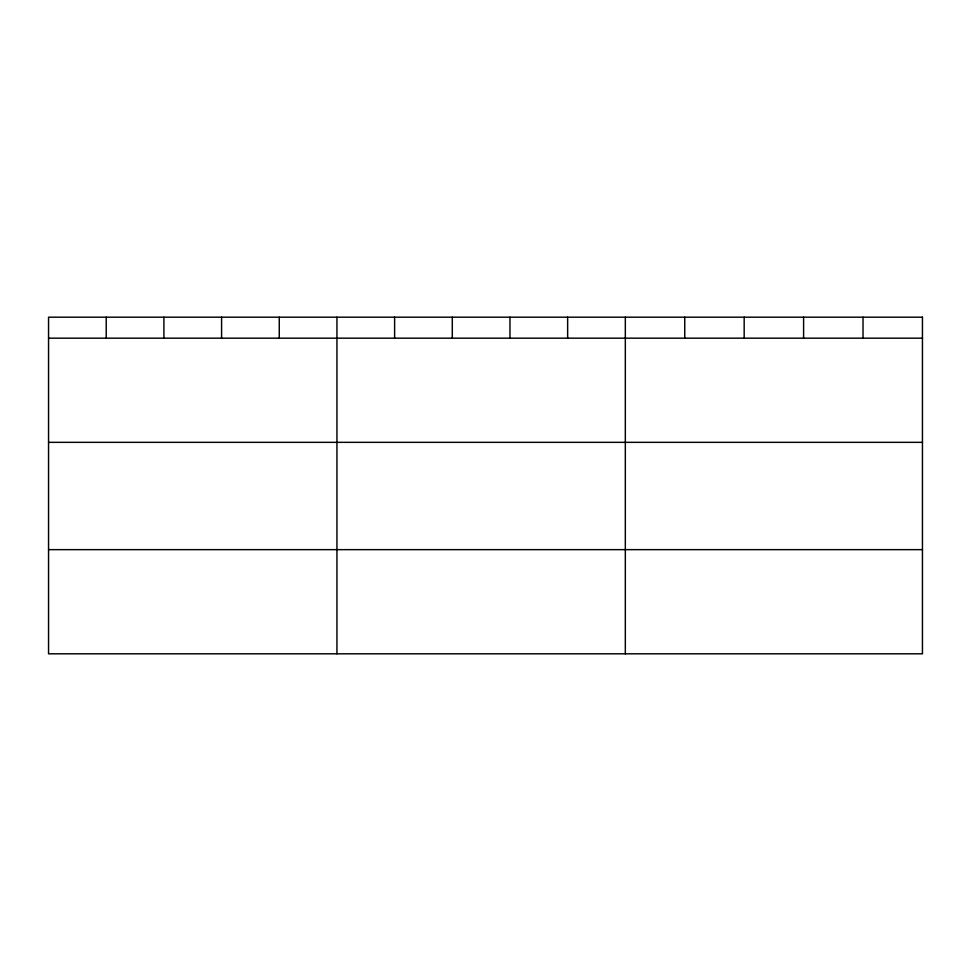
<?xml version="1.0" encoding="UTF-8"?>
<svg xmlns="http://www.w3.org/2000/svg" width="971" height="971" viewBox="0 0 971 971"><rect width="100%" height="100%" fill="white"/><g stroke="black" fill="none" stroke-linecap="round" stroke-linejoin="round"><path stroke-width="1.46" d="M48.55 338.175L922.45 338.175M48.55 442.339L922.45 442.339M48.55 549.647L922.45 549.647M863.025 317.189L863.025 338.175M803.6 317.189L803.6 338.175M744.174 317.189L744.174 338.175M684.749 317.189L684.749 338.175M625.324 317.189L625.324 653.811M567.647 317.189L567.647 338.175M509.969 317.189L509.969 338.175M452.292 317.189L452.292 338.175M394.614 317.189L394.614 338.175M336.937 317.189L336.937 653.811M279.26 317.189L279.26 338.175M221.582 317.189L221.582 338.175M163.905 317.189L163.905 338.175M106.227 317.189L106.227 338.175M922.45 317.189L48.55 317.189L48.55 653.811L922.45 653.811L922.45 317.189"/></g></svg>
